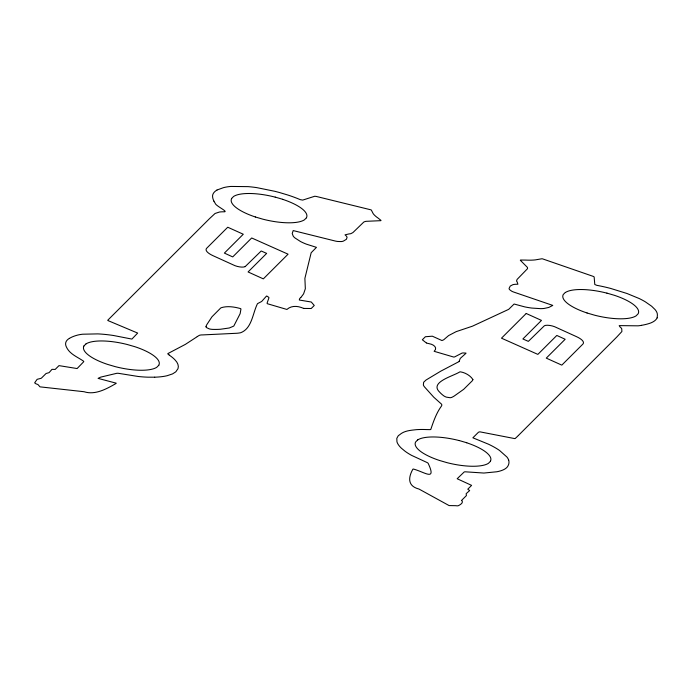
<?xml version="1.0" encoding="UTF-8"?>
<svg xmlns="http://www.w3.org/2000/svg" width="692" height="692" viewBox="0 0 692 692"><rect width="100%" height="100%" fill="white"/><g stroke="black" fill="none" stroke-linecap="round" stroke-linejoin="round"><path stroke-width="1.04" d="M206.043 326.667L206.06 326.953A7.595 2.387 12.8 0 0 206.372 327.524L209.235 328.882A6.747 2.119 12.8 0 0 210.896 329.219L212.349 329.375A47.54 14.93 12.8 0 0 220.454 329.254L229.303 327.982L233.784 326.079L240.133 313.684L240.963 308.961A2.915 0.917 12.8 0 0 240.435 308.563C234.38 306.876 227.184 305.734 221.094 307.767A21.98 6.903 12.8 0 0 220.471 308.243L211.96 316.798L206.77 324.704A68.889 21.634 12.8 0 0 206.017 326.659M83.948 345.931L85.99 343.889M231.586 198.474L233.628 196.433A38.743 12.162 12.8 0 1 275.269 197.159M158.805 365.255L156.755 367.296A38.743 12.162 12.8 0 1 115.175 366.622L107.692 364.433A38.743 12.162 12.8 0 1 83.974 345.939M306.444 217.807L304.393 219.848A38.743 12.162 12.8 0 1 262.813 219.165L255.322 216.977M490.498 461.261L488.457 463.303A38.743 12.162 12.8 0 1 446.868 462.619L439.385 460.431A38.743 12.162 12.8 0 1 415.667 441.937L417.691 439.887M518.196 435.666L616.806 337.013L621.883 331.537L621.745 328.786A18.9 5.934 12.8 0 0 619.833 326.736L619.193 325.612L638.041 325.828A44.556 13.996 12.8 0 0 641.571 325.344M517.798 436.09L515.203 438.503A2.595 0.813 12.8 0 1 514.58 438.572L479.859 431.825L478.509 432.197L472.878 437.811L488.466 444.195A57.246 17.975 12.8 0 1 499.529 450.449L506.933 457.031A45.81 14.385 12.8 0 1 508.62 460.033M301.15 297.11L303.589 293.875L305.336 288.737L304.887 278.383L311.175 252.727L316.46 247.355L306.357 244.146A28.19 8.849 12.8 0 1 300.466 241.499L294.896 237.901A24.402 7.664 12.8 0 1 293.226 236.162L292.223 233.515L293.2 230.574L335.213 241.024A7.612 2.387 12.8 0 0 337.8 241.473L341.13 241.569A9.887 3.105 12.8 0 0 343.457 241.067L346.398 239.294L347.064 237.382A15.172 4.766 12.8 0 0 346.234 235.946L345.023 234.847L349.062 233.905A9.714 3.045 12.8 0 0 350.879 233.645L352.929 232.573L363.819 222.028A19.341 6.072 12.8 0 1 365.982 221.328L380.782 220.67A2.56 0.804 12.8 0 0 381.015 220.419L378.126 218.11A37.057 11.634 12.8 0 1 373.222 213.724L371.353 210.1A2.05 0.64 12.8 0 0 370.912 209.832L316.287 196.441L314.765 196.251L302.681 200.1L300.233 199.642A58.206 18.277 12.8 0 0 287.958 195.066L279.914 192.653A76.578 24.047 12.8 0 0 274.785 191.295L256.827 187.636A49.02 15.397 12.8 0 0 248.134 186.632L230.851 186.442A48.371 15.189 12.8 0 0 223.404 187.679L216.942 190.032M300.873 297.387L300.181 298.07A64.763 20.336 12.8 0 0 299.679 298.633L299.472 299.091A29.41 9.23 12.8 0 0 299.428 299.351L299.385 299.723A36.166 11.357 12.8 0 1 299.325 300.025L311.296 302.023L314.255 305.475L311.218 308.511L304.169 308.433M565.329 292.439L563.288 294.481A38.743 12.162 12.8 0 0 587.101 312.992M245.184 266.602L261.204 250.988L266.654 253.393L248.073 271.956L263.332 278.876L288.062 254.18L251.689 237.97L232.728 256.914L224.381 253.099L243.273 234.233L227.737 227.227L206.709 248.229A18.217 5.718 12.8 0 0 213.049 255.703L234.882 265.633A7.387 2.318 12.8 0 0 245.167 266.602M197.177 336.684L197.947 336.174A47.238 14.835 12.8 0 1 199.677 335.213L201 334.963A11.833 3.72 12.8 0 1 202.747 334.911L236.785 333.267A26.728 8.39 12.8 0 0 240.738 332.705C251.888 328.484 252.597 313.71 257.303 304.048A5.795 1.817 12.8 0 1 257.744 303.52L261.671 301.478L266.368 296.202A41.918 13.165 12.8 0 0 266.723 295.977L268.358 297.032A6.981 2.188 12.8 0 1 268.963 297.75L267.103 303.087A3.434 1.081 12.8 0 0 267.147 303.381L267.216 303.537A8.91 2.794 12.8 0 1 267.276 303.693L286.912 309.454C290.778 305.89 296.288 305.734 301.219 307.473A7.638 2.396 12.8 0 1 302.672 308.044L303.918 308.381M196.796 336.943L185.378 344.374L167.784 353.629A4.429 1.393 12.8 0 0 167.992 354.096L169.263 355.082M154.714 377.192L147.932 377.183A52.687 16.539 12.8 0 1 138.158 376.474L118.479 373.325A5.458 1.713 12.8 0 0 116.879 373.282L100.703 377.123L98.065 378.377L116.239 383.186A33.674 10.57 12.8 0 0 115.936 383.532C106.551 388.956 95.064 395.34 84.069 391.724L39.998 386.854L37.956 384.544L36.2 383.896A4.342 1.367 12.8 0 1 34.669 382.78L37.134 379.328L41.044 378.316A4.931 1.548 12.8 0 0 41.511 378.031L46.061 373.516L49.089 372.642L52.004 369.338L55.17 369.433L58.984 365.627L77.123 368.551L83.784 361.656A4.342 1.367 12.8 0 0 83.351 361.025C77.245 356.838 69.39 354.01 66.285 346.727A51.632 16.21 12.8 0 1 69.39 338.362M275.217 197.108L282.699 199.305M606.91 293.114L614.401 295.311A38.735 12.162 12.8 0 1 638.111 313.805L636.095 315.846A38.743 12.162 12.8 0 1 594.506 315.171L587.024 312.983M459.28 440.562L466.763 442.759M426.315 342.929L422.336 339.772L425.381 336.736L432.336 336.191L441.954 340.533A37.108 11.652 12.8 0 1 442.404 340.343L442.958 340.118A28.337 8.901 12.8 0 0 443.338 339.962L443.918 339.616A64.763 20.336 12.8 0 0 444.523 339.08L448.598 335.585L456.149 331.65L472.42 326.2L508.698 309.341L514.121 304.022L524.605 306.85A28.216 8.858 12.8 0 0 531.914 308.078L540.53 308.641A24.402 7.664 12.8 0 0 544.128 308.45L548.773 307.456L552.787 305.414L513.689 292.05A7.629 2.396 12.8 0 1 511.578 291.124L509.623 289.663A9.887 3.105 12.8 0 1 509.13 288.33L510.263 286.038L512.858 284.689A15.189 4.766 12.8 0 1 515.531 284.282L517.901 284.23L517.149 281.886A9.688 3.045 12.8 0 1 516.552 280.926L517.106 279.404L527.477 268.712A19.341 6.072 12.8 0 0 527.373 267.346L520.323 260.27A2.56 0.804 12.8 0 1 520.583 260.028L525.73 260.08A37.022 11.626 12.8 0 0 535.201 259.907L541.827 258.782A2.041 0.64 12.8 0 1 542.485 258.834L593.018 276.307L594.143 276.895L594.783 284.481L596.824 285.338A58.24 18.286 12.8 0 1 610.603 288.417L626.987 293.495L639.097 298.486A49.028 15.397 12.8 0 1 645.394 301.876L651.648 306.236L655.108 309.618A48.336 15.181 12.8 0 1 657.27 313.666L657.4 315.223A64.633 20.293 12.8 0 1 657.331 315.855L657.158 317.887M426.523 343.007L427.725 343.388A7.647 2.405 12.8 0 1 429.395 343.742C433.547 344.4 438.114 347.756 434.143 351.311L453.779 357.072A8.174 2.569 12.8 0 1 454.056 357.02L454.661 356.89A2.223 0.701 12.8 0 0 454.808 356.83L462.057 353.067A6.981 2.188 12.8 0 1 463.484 352.955L466.027 353.119A40.698 12.776 12.8 0 0 465.863 353.404L460.258 358.413L459.168 361.285M461.798 500.55C463.995 502.617 459.946 505.048 458.035 505.8A4.386 1.375 12.8 0 1 455.751 505.688L449.099 505.575L418.997 489.054C408.012 486.26 407.847 478.207 412.804 469.314A33.527 10.527 12.8 0 0 413.167 468.986C424.551 471.918 436.86 481.935 428.149 463.294A5.467 1.713 12.8 0 0 427.206 462.593L411.602 455.379A52.73 16.556 12.8 0 1 405.166 451.322L401.447 448.26A56.519 17.75 12.8 0 1 396.948 441.773L396.81 438.356L398.194 435.865A35.768 11.228 12.8 0 1 399.595 434.801C404.093 430.701 410.581 430.32 416.333 429.671A50.473 15.847 12.8 0 1 426.54 429.568A5.545 1.739 12.8 0 0 426.99 429.576L427.128 429.576A4.031 1.263 12.8 0 1 427.725 429.585L429.948 429.628A4.437 1.393 12.8 0 0 430.787 429.472C433.365 421.791 436.28 413.176 441.34 406.256A47.947 15.051 12.8 0 0 441.885 404.95L441.461 404.111A12.439 3.901 12.8 0 0 440.674 403.393L433.763 397.199L424.637 387.053A26.72 8.39 12.8 0 1 423.366 384.951L423.651 382.252L426.021 380.029L440.735 371.189L458.666 361.795A5.795 1.817 12.8 0 0 459.246 361.31M657.106 317.87A58.915 18.502 12.8 0 1 650.843 322.922A81.673 25.647 12.8 0 1 641.527 325.327M508.689 460.042A72.971 22.914 12.8 0 1 508.049 465.768A51.632 16.21 12.8 0 1 496.882 471.762L483.89 473.043L465.413 471.814A4.334 1.358 12.8 0 0 464.211 471.961L457.17 478.743L471.598 485.377L467.783 489.183L469.66 490.567L466.14 493.69L466.434 495.55L461.919 500.074A4.68 1.47 12.8 0 0 461.702 500.472M216.994 190.049A58.855 18.476 12.8 0 0 212.582 195.646A81.405 25.561 12.8 0 0 213.958 201.182M213.915 201.173A44.478 13.97 12.8 0 0 215.082 203.033C215.091 205.775 229.917 212.297 223.602 211.795A18.935 5.943 12.8 0 0 219.39 212.046L215.056 213.482L209.365 218.776L107.727 320.258A2.595 0.813 12.8 0 0 107.969 320.578L137.665 333.077L131.904 339.089L113.514 335.499A57.246 17.975 12.8 0 0 97.797 333.89L82.711 334.21A44.945 14.108 12.8 0 0 78.006 334.997A72.651 22.81 12.8 0 0 69.451 338.388M154.723 377.192A56.493 17.741 12.8 0 0 167.204 375.695L172.576 373.896L175.673 371.907A35.655 11.193 12.8 0 0 176.555 370.687C179.868 367.789 178.078 363.015 175.361 360.298A50.499 15.855 12.8 0 0 169.947 355.61A5.631 1.765 12.8 0 1 169.696 355.411L169.618 355.342A4.187 1.315 12.8 0 0 169.272 355.082M255.409 216.994A38.743 12.162 12.8 0 1 231.682 198.509M282.665 199.331A38.743 12.162 12.8 0 1 306.392 217.824M85.998 343.915A38.743 12.162 12.8 0 1 127.562 344.59L135.061 346.761A38.735 12.162 12.8 0 1 158.779 365.255M565.399 292.491A38.743 12.162 12.8 0 1 606.962 293.157M417.691 439.922A38.743 12.162 12.8 0 1 459.254 440.596M466.659 442.768A38.743 12.162 12.8 0 1 490.386 461.253M472.878 379.476L472.671 380.254A22.213 6.972 12.8 0 1 472.281 380.79L463.683 389.319L454.281 395.988A68.3 21.443 12.8 0 1 451.66 397.398L451.184 397.545A7.543 2.37 12.8 0 1 450.129 397.718L446.47 397.156A6.73 2.111 12.8 0 1 445.043 396.585L444.004 396.014A47.506 14.921 12.8 0 1 439.766 392.269C428.876 382.148 453.398 376.128 459.773 371.907A3.235 1.012 12.8 0 1 460.656 371.881C465.301 372.668 470.335 375.548 472.878 379.476M526.214 313.485L501.492 338.18L537.857 354.39L556.818 335.447L565.165 339.27L546.273 358.127L561.809 365.134L582.837 344.132A18.208 5.718 12.8 0 0 576.497 336.658L554.664 326.728A7.387 2.318 12.8 0 0 544.37 325.759L528.351 341.372L522.884 338.968L541.473 320.405L526.214 313.485"/></g></svg>
